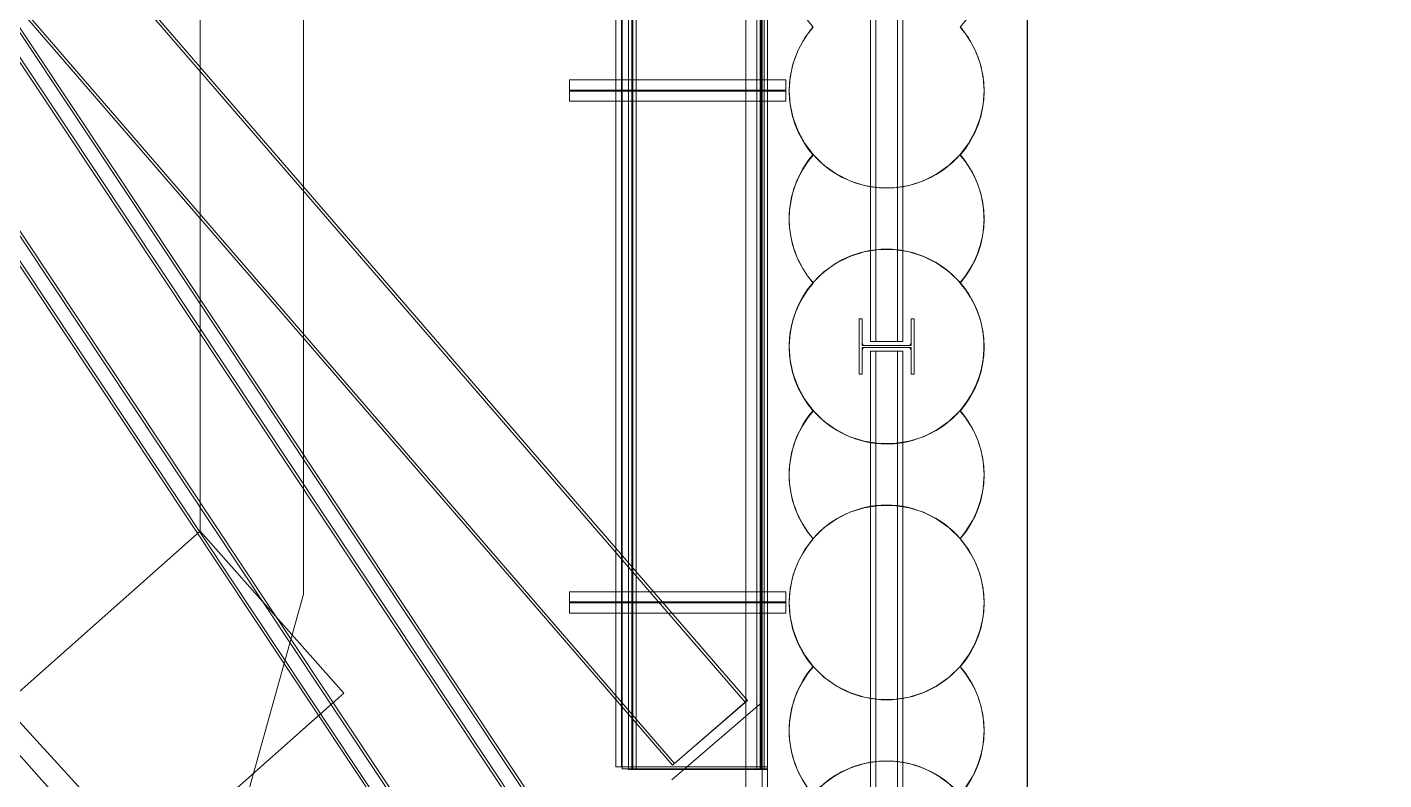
# Model space of a CAD drawing. Header units: metres. Extents: x 1753726 to 1755216, y 5920592 to 5921703.
# Drawn here: x 1755129.38 to 1755135.65, y 5921413.42 to 5921416.89 of the extents above; entities that cross this region are included whole.
import ezdxf

# ---------------------------------------------------------------- set-up
doc = ezdxf.new("R2010")
doc.units = ezdxf.units.M
doc.linetypes.add('HIDDEN2', pattern=[4.7625, 3.175, -1.5875])
for name, color, linetype, lineweight in [('A-DETL-____-MBND', 5, 'HIDDEN2', 9), ('A-FLOR-____-OTLN', 9, 'Continuous', 9), ('A-WALL-____-OTLN', 2, 'Continuous', 9), ('S-BEAM-____-OTLN', 7, 'Continuous', 9), ('S-FNDN-____-OTLN', 7, 'Continuous', 9)]:
    doc.layers.add(name, color=color, linetype=linetype, lineweight=lineweight)

# ---------------------------------------------------------------- blocks, each defined once
blk = doc.blocks.new('Link Sewer - Link Sewer-3912439-X-ARUP-GL-HERNE_BAY_ALIGNMENT')
at = {"layer": 'A-DETL-____-MBND'}
blk.add_line((703.1796, 287.8194), (693.9262, 297.9829), dxfattribs=at)
blk = doc.blocks.new('308492-ARUP-STPW-MOD-1600_rvt-1-X-ARUP-GL-HERNE_BAY_ALIGNMENT')
at = {"layer": 'A-DETL-____-MBND'}
for p, q in [((1755130.1803, 5921414.5654), (1755127.0805, 5921411.8155)), ((1755127.0805, 5921411.8155), (1755130.1803, 5921414.5654)), ((1755130.1803, 5921414.5654), (1755130.8439, 5921413.8174)), ((1755130.8439, 5921413.8174), (1755130.1803, 5921414.5654)), ((1755130.8439, 5921413.8174), (1755127.0805, 5921410.4787)), ((1755127.0805, 5921410.4787), (1755130.8439, 5921413.8174)), ((1755129.8642, 5921412.9482), (1755129.2006, 5921413.6963))]:
    blk.add_line(p, q, dxfattribs=at)
at = {"layer": 'A-WALL-____-OTLN'}
for p, q in [((1755130.1803, 5921415.9022), (1755130.1803, 5921417.2154)), ((1755130.1803, 5921417.2154), (1755130.1803, 5921415.9022)), ((1755130.1803, 5921414.5654), (1755130.1803, 5921415.9022)), ((1755130.1803, 5921415.9022), (1755130.1803, 5921414.5654)), ((1755127.0805, 5921411.8155), (1755130.1803, 5921414.5654)), ((1755130.1803, 5921414.5654), (1755127.0805, 5921411.8155))]:
    blk.add_line(p, q, dxfattribs=at)
blk.add_blockref('Link Sewer - Link Sewer-3912439-X-ARUP-GL-HERNE_BAY_ALIGNMENT', (1754434.6848, 5921116.5106), dxfattribs=at)
blk = doc.blocks.new('Arup_Beam_Steel Circular Hollow Section_CHS_AU - STRUT 1A-5182775-X-ARUP-GL-HERNE_BAY_ALIGNMENT')
at = {"layer": 'S-BEAM-____-OTLN'}
for p, q in [((-2.9987, 0.2158), (2.9987, 0.2158)), ((-2.9987, -0.2158), (2.9987, -0.2158))]:
    blk.add_line(p, q, dxfattribs=at)
blk = doc.blocks.new('Arup_Beam_Steel Circular Hollow Section_CHS_AU - 4389171-X-ARUP-GL-HERNE_BAY_ALIGNMENT')
at = {"layer": 'S-BEAM-____-OTLN'}
for p, q in [((693.7575, 301.5129), (694.1033, 301.8116)), ((693.7575, 301.5129), (694.1033, 301.8116)), ((694.0937, 301.8033), (693.7671, 301.5212)), ((694.0937, 301.8033), (693.7671, 301.5212)), ((698.0142, 297.2647), (694.0937, 301.8033)), ((698.0239, 297.273), (694.1033, 301.8116)), ((693.7575, 301.5129), (697.678, 296.9743)), ((693.7671, 301.5212), (697.6876, 296.9826)), ((698.0239, 297.273), (697.678, 296.9743)), ((698.0239, 297.273), (697.678, 296.9743)), ((697.6876, 296.9826), (698.0142, 297.2647)), ((697.6876, 296.9826), (698.0142, 297.2647))]:
    blk.add_line(p, q, dxfattribs=at)
blk = doc.blocks.new('Arup_Beam_Steel Circular Hollow Section_CHS_AU - STRUT 2B-5217253-X-ARUP-GL-HERNE_BAY_ALIGNMENT')
at = {"layer": 'S-BEAM-____-OTLN'}
for p, q in [((-3.0682, 0.2158), (3.0682, 0.2158)), ((-3.0682, -0.2158), (3.0682, -0.2158))]:
    blk.add_line(p, q, dxfattribs=at)
blk = doc.blocks.new('Arup_Beam_Steel Circular Hollow Section_CHS_AU - 4607438-X-ARUP-GL-HERNE_BAY_ALIGNMENT')
at = {"layer": 'S-BEAM-____-OTLN'}
for p, q in [((693.6415, 300.9556), (694.0221, 301.2086)), ((693.6415, 300.9556), (694.0221, 301.2086)), ((694.0115, 301.2015), (693.6521, 300.9627)), ((694.0115, 301.2015), (693.6521, 300.9627)), ((697.4077, 296.0907), (694.0115, 301.2015)), ((697.4183, 296.0977), (694.0221, 301.2086)), ((693.6415, 300.9556), (697.0377, 295.8448)), ((693.6521, 300.9627), (697.0483, 295.8518)), ((697.4183, 296.0977), (697.0377, 295.8448)), ((697.4183, 296.0977), (697.0377, 295.8448)), ((697.0483, 295.8518), (697.4077, 296.0907)), ((697.0483, 295.8518), (697.4077, 296.0907))]:
    blk.add_line(p, q, dxfattribs=at)
blk = doc.blocks.new('Arup_Beam_Steel Circular Hollow Section_CHS_AU - STRUT 3B-5299542-X-ARUP-GL-HERNE_BAY_ALIGNMENT')
at = {"layer": 'S-BEAM-____-OTLN'}
for p, q in [((-3.026, 0.2158), (3.026, 0.2158)), ((-3.026, -0.2158), (3.026, -0.2158))]:
    blk.add_line(p, q, dxfattribs=at)
blk = doc.blocks.new('Arup_Beam_Steel Circular Hollow Section_CHS_AU - 4747192-X-ARUP-GL-HERNE_BAY_ALIGNMENT')
at = {"layer": 'S-BEAM-____-OTLN'}
for p, q in [((693.6481, 300.9456), (694.0288, 301.1986)), ((693.6481, 300.9456), (694.0288, 301.1986)), ((694.0182, 301.1915), (693.6587, 300.9527)), ((694.0182, 301.1915), (693.6587, 300.9527)), ((697.3677, 296.1509), (694.0182, 301.1915)), ((697.3783, 296.1579), (694.0288, 301.1986)), ((693.6481, 300.9456), (696.9977, 295.905)), ((693.6587, 300.9527), (697.0083, 295.912)), ((697.3783, 296.1579), (696.9977, 295.905)), ((697.3783, 296.1579), (696.9977, 295.905)), ((697.0083, 295.912), (697.3677, 296.1509)), ((697.0083, 295.912), (697.3677, 296.1509))]:
    blk.add_line(p, q, dxfattribs=at)
blk = doc.blocks.new('Arup_Beam_Steel Circular Hollow Section_CHS_AU - STRUT 4B-5167295-X-ARUP-GL-HERNE_BAY_ALIGNMENT')
at = {"layer": 'S-BEAM-____-OTLN'}
for p, q in [((-2.8845, 0.2923), (2.8845, 0.2923)), ((-2.8845, -0.2923), (2.8845, -0.2923))]:
    blk.add_line(p, q, dxfattribs=at)
blk = doc.blocks.new('Arup_Beam_Steel Circular Hollow Section_CHS_AU - 4747211-X-ARUP-GL-HERNE_BAY_ALIGNMENT')
at = {"layer": 'S-BEAM-____-OTLN'}
for p, q in [((693.651, 300.8031), (694.159, 301.1408)), ((693.651, 300.8031), (694.159, 301.1408)), ((694.1484, 301.1337), (693.6615, 300.8102)), ((694.1484, 301.1337), (693.6615, 300.8102)), ((697.3413, 296.3289), (694.1484, 301.1337)), ((697.3519, 296.3359), (694.159, 301.1408)), ((693.651, 300.8031), (696.8438, 295.9983)), ((693.6615, 300.8102), (696.8544, 296.0053)), ((697.3519, 296.3359), (696.8438, 295.9983)), ((697.3519, 296.3359), (696.8438, 295.9983)), ((696.8544, 296.0053), (697.3413, 296.3289)), ((696.8544, 296.0053), (697.3413, 296.3289))]:
    blk.add_line(p, q, dxfattribs=at)
blk = doc.blocks.new('Arup_Beam_Steel Circular Hollow Section_CHS_AU - STRUT 5B-5168537-X-ARUP-GL-HERNE_BAY_ALIGNMENT')
at = {"layer": 'S-BEAM-____-OTLN'}
for p, q in [((-2.8853, 0.2923), (2.8853, 0.2923)), ((-2.8853, -0.2923), (2.8853, -0.2923))]:
    blk.add_line(p, q, dxfattribs=at)
blk = doc.blocks.new('Arup_Beam_Steel Circular Hollow Section_CHS_AU - 4747230-X-ARUP-GL-HERNE_BAY_ALIGNMENT')
at = {"layer": 'S-BEAM-____-OTLN'}
for p, q in [((693.6498, 300.8049), (694.1578, 301.1425)), ((693.6498, 300.8049), (694.1578, 301.1425)), ((694.1473, 301.1355), (693.6604, 300.8119)), ((694.1473, 301.1355), (693.6604, 300.8119)), ((697.341, 296.3293), (694.1473, 301.1355)), ((697.3516, 296.3364), (694.1578, 301.1425)), ((693.6498, 300.8049), (696.8435, 295.9988)), ((693.6604, 300.8119), (696.8541, 296.0058)), ((697.3516, 296.3364), (696.8435, 295.9988)), ((697.3516, 296.3364), (696.8435, 295.9988)), ((696.8541, 296.0058), (697.341, 296.3293)), ((696.8541, 296.0058), (697.341, 296.3293))]:
    blk.add_line(p, q, dxfattribs=at)
blk = doc.blocks.new('STRUT END ANGLED 1 - STRUT END ANGLED 1-5070105-X-ARUP-GL-HERNE_BAY_ALIGNMENT')
at = {"layer": 'S-BEAM-____-OTLN'}
for p, q in [((698.0917, 297.2656), (697.6755, 296.9061)), ((697.6755, 296.9061), (698.0917, 297.2656)), ((697.6755, 296.9061), (698.0917, 297.2656)), ((698.0917, 297.2656), (697.6755, 296.9061)), ((698.0917, 296.5675), (698.0917, 297.2656)), ((698.0917, 297.2656), (698.0917, 296.5675)), ((698.0917, 297.2656), (698.0917, 296.5675)), ((698.0917, 296.5675), (698.0917, 297.2656))]:
    blk.add_line(p, q, dxfattribs=at)
blk = doc.blocks.new('HB_Struct Framing_Support_2 - HB_Struct Framing_Support-5141438-X-ARUP-GL-HERNE_BAY_ALIGNMENT')
at = {"layer": 'S-BEAM-____-OTLN'}
for p, q in [((0.0495, -0.015), (-0.0495, -0.015)), ((-0.0495, -0.015), (-0.0133, -0.015)), ((-0.0133, -0.015), (-0.0495, -0.015)), ((-0.0495, -0.015), (0.0495, -0.015)), ((-0.0495, -0.015), (-0.0495, -1.015)), ((-0.0495, -0.015), (-0.0495, -1.015)), ((-0.0495, -0.015), (-0.0495, -1.015)), ((-0.0495, -0.015), (-0.0495, -1.015)), ((-0.0133, -0.015), (-0.0023, -0.015)), ((-0.0133, -0.015), (-0.0023, -0.015)), ((-0.0023, -1.015), (-0.0023, -0.015)), ((-0.0023, -1.015), (-0.0023, -0.015)), ((0.0023, -0.015), (0.0023, -1.015)), ((0.0023, -0.015), (0.0133, -0.015)), ((0.0023, -0.015), (0.0133, -0.015)), ((0.0023, -1.015), (0.0023, -0.015)), ((0.0495, -0.015), (0.0133, -0.015)), ((0.0133, -0.015), (0.0495, -0.015)), ((0.0495, -1.015), (0.0495, -0.015)), ((0.0495, -0.015), (0.0495, -1.015)), ((0.0495, -0.015), (0.0495, -1.015)), ((0.0495, -0.015), (0.0495, -1.015)), ((0.0495, -1.015), (-0.0495, -1.015)), ((-0.0495, -1.015), (-0.0133, -1.015)), ((-0.0133, -1.015), (-0.0495, -1.015)), ((-0.0495, -1.015), (0.0495, -1.015)), ((-0.0023, -1.015), (-0.0133, -1.015)), ((-0.0023, -1.015), (-0.0133, -1.015)), ((0.0133, -1.015), (0.0023, -1.015)), ((0.0133, -1.015), (0.0023, -1.015)), ((0.0495, -1.015), (0.0133, -1.015)), ((0.0133, -1.015), (0.0495, -1.015))]:
    blk.add_line(p, q, dxfattribs=at)
blk = doc.blocks.new('308492-ARUP-STTW-MOD-0100_rvt-1-X-ARUP-GL-HERNE_BAY_ALIGNMENT')
at = {"layer": 'S-BEAM-____-OTLN'}
for p, q in [((1755134.0015, 5921410.3989), (1755134.0015, 5921419.6154)), ((1755134.0015, 5921419.6154), (1755134.0015, 5921410.3989)), ((1755132.1595, 5921413.4653), (1755132.1595, 5921418.4169)), ((1755132.1595, 5921413.4653), (1755132.1595, 5921418.4169)), ((1755132.1745, 5921418.4169), (1755132.1745, 5921413.4653)), ((1755132.1745, 5921413.4653), (1755132.1745, 5921418.4169)), ((1755132.1745, 5921418.4169), (1755132.1745, 5921413.4653)), ((1755132.1745, 5921413.4653), (1755132.1745, 5921418.4169)), ((1755132.1745, 5921418.4169), (1755132.1745, 5921413.4653)), ((1755132.1745, 5921413.4653), (1755132.1745, 5921418.4169)), ((1755132.1941, 5921418.4169), (1755132.1941, 5921413.4653)), ((1755132.1941, 5921413.4653), (1755132.1941, 5921418.4169)), ((1755132.1941, 5921413.4653), (1755132.1941, 5921418.4169)), ((1755132.1941, 5921418.4169), (1755132.1941, 5921413.4653)), ((1755132.1941, 5921413.4653), (1755132.1941, 5921418.4169)), ((1755132.1941, 5921413.4653), (1755132.1941, 5921418.4169)), ((1755132.7669, 5921413.4653), (1755132.7669, 5921418.4169)), ((1755132.7669, 5921413.4653), (1755132.7669, 5921418.4169)), ((1755132.7669, 5921413.4653), (1755132.7669, 5921418.4169)), ((1755132.7669, 5921413.4653), (1755132.7669, 5921418.4169)), ((1755132.7669, 5921413.4653), (1755132.7669, 5921418.4169)), ((1755132.7669, 5921413.4653), (1755132.7669, 5921418.4169)), ((1755132.7865, 5921413.4653), (1755132.7865, 5921418.4169)), ((1755132.7865, 5921413.4653), (1755132.7865, 5921418.4169)), ((1755132.7865, 5921413.4653), (1755132.7865, 5921418.4169)), ((1755132.7865, 5921413.4653), (1755132.7865, 5921418.4169)), ((1755132.7865, 5921413.4653), (1755132.7865, 5921418.4169)), ((1755132.7865, 5921413.4653), (1755132.7865, 5921418.4169)), ((1755132.8015, 5921418.4169), (1755132.8015, 5921413.4653)), ((1755132.8015, 5921413.4653), (1755132.8015, 5921418.4169)), ((1755132.8015, 5921418.4154), (1755132.8015, 5921410.936)), ((1755132.8015, 5921418.4154), (1755132.8015, 5921410.936)), ((1755132.1015, 5921418.3919), (1755132.1015, 5921413.477)), ((1755132.1015, 5921413.477), (1755132.1015, 5921418.3919)), ((1755132.1015, 5921418.3919), (1755132.1015, 5921413.477)), ((1755132.1015, 5921413.477), (1755132.1015, 5921418.3919)), ((1755132.1265, 5921418.3919), (1755132.1265, 5921413.477)), ((1755132.1265, 5921413.477), (1755132.1265, 5921418.3919)), ((1755132.1265, 5921418.3919), (1755132.1265, 5921413.477)), ((1755132.1265, 5921413.477), (1755132.1265, 5921418.3919)), ((1755132.1265, 5921413.477), (1755132.1265, 5921418.3919)), ((1755132.1265, 5921413.477), (1755132.1265, 5921418.3919)), ((1755132.1265, 5921418.3919), (1755132.1265, 5921413.477)), ((1755132.1265, 5921413.477), (1755132.1265, 5921418.3919)), ((1755132.1265, 5921418.3919), (1755132.1265, 5921413.477)), ((1755132.1265, 5921413.477), (1755132.1265, 5921418.3919)), ((1755132.1265, 5921413.477), (1755132.1265, 5921418.3919)), ((1755132.1265, 5921413.477), (1755132.1265, 5921418.3919)), ((1755132.1295, 5921413.4673), (1755132.1295, 5921418.3969)), ((1755132.1295, 5921413.4673), (1755132.1295, 5921418.3969)), ((1755132.1595, 5921418.3969), (1755132.1595, 5921413.4673)), ((1755132.1595, 5921413.4673), (1755132.1595, 5921418.3969)), ((1755132.1595, 5921418.3969), (1755132.1595, 5921413.4673)), ((1755132.1595, 5921413.4673), (1755132.1595, 5921418.3969)), ((1755132.1595, 5921418.3969), (1755132.1595, 5921413.4673)), ((1755132.1595, 5921413.4673), (1755132.1595, 5921418.3969)), ((1755132.1791, 5921418.3969), (1755132.1791, 5921413.4673)), ((1755132.1791, 5921413.4673), (1755132.1791, 5921418.3969)), ((1755132.1791, 5921413.4673), (1755132.1791, 5921418.3969)), ((1755132.1791, 5921418.3969), (1755132.1791, 5921413.4673)), ((1755132.1791, 5921413.4673), (1755132.1791, 5921418.3969)), ((1755132.1791, 5921413.4673), (1755132.1791, 5921418.3969)), ((1755132.7519, 5921413.4673), (1755132.7519, 5921418.3969)), ((1755132.7519, 5921413.4673), (1755132.7519, 5921418.3969)), ((1755132.7519, 5921413.4673), (1755132.7519, 5921418.3969)), ((1755132.7519, 5921413.4673), (1755132.7519, 5921418.3969)), ((1755132.7519, 5921413.4673), (1755132.7519, 5921418.3969)), ((1755132.7519, 5921413.4673), (1755132.7519, 5921418.3969)), ((1755132.7715, 5921418.3969), (1755132.7715, 5921413.4673)), ((1755132.7715, 5921413.4673), (1755132.7715, 5921418.3969)), ((1755132.7715, 5921413.4673), (1755132.7715, 5921418.3969)), ((1755132.7715, 5921413.4673), (1755132.7715, 5921418.3969)), ((1755132.7715, 5921413.4673), (1755132.7715, 5921418.3969)), ((1755132.7715, 5921413.4673), (1755132.7715, 5921418.3969)), ((1755132.7765, 5921418.3919), (1755132.7765, 5921413.477)), ((1755132.7765, 5921413.477), (1755132.7765, 5921418.3919)), ((1755132.7765, 5921418.3919), (1755132.7765, 5921413.477)), ((1755132.7765, 5921413.477), (1755132.7765, 5921418.3919)), ((1755132.7765, 5921413.477), (1755132.7765, 5921418.3919)), ((1755132.7765, 5921413.477), (1755132.7765, 5921418.3919)), ((1755132.7765, 5921418.3919), (1755132.7765, 5921413.477)), ((1755132.7765, 5921413.477), (1755132.7765, 5921418.3919)), ((1755132.7765, 5921418.3919), (1755132.7765, 5921413.477)), ((1755132.7765, 5921413.477), (1755132.7765, 5921418.3919)), ((1755132.7765, 5921413.477), (1755132.7765, 5921418.3919)), ((1755132.7765, 5921413.477), (1755132.7765, 5921418.3919)), ((1755132.8015, 5921418.3969), (1755132.8015, 5921413.4673)), ((1755132.8015, 5921413.4673), (1755132.8015, 5921418.3969)), ((1755132.8015, 5921418.3919), (1755132.8015, 5921413.477)), ((1755132.8015, 5921413.477), (1755132.8015, 5921418.3919)), ((1755132.8015, 5921418.3919), (1755132.8015, 5921413.477)), ((1755132.8015, 5921413.477), (1755132.8015, 5921418.3919)), ((1755132.1265, 5921413.477), (1755132.1015, 5921413.477)), ((1755132.1015, 5921413.477), (1755132.1265, 5921413.477)), ((1755132.1265, 5921413.477), (1755132.1015, 5921413.477)), ((1755132.1015, 5921413.477), (1755132.1265, 5921413.477)), ((1755132.1265, 5921413.477), (1755132.7765, 5921413.477)), ((1755132.7765, 5921413.477), (1755132.1265, 5921413.477)), ((1755132.1265, 5921413.477), (1755132.7765, 5921413.477)), ((1755132.7765, 5921413.477), (1755132.1265, 5921413.477)), ((1755132.1265, 5921413.477), (1755132.7765, 5921413.477)), ((1755132.7765, 5921413.477), (1755132.1265, 5921413.477)), ((1755132.1265, 5921413.477), (1755132.7765, 5921413.477)), ((1755132.7765, 5921413.477), (1755132.1265, 5921413.477)), ((1755132.1595, 5921413.4673), (1755132.1295, 5921413.4673)), ((1755132.1295, 5921413.4673), (1755132.1595, 5921413.4673)), ((1755132.1595, 5921413.4673), (1755132.1791, 5921413.4673)), ((1755132.1791, 5921413.4673), (1755132.1595, 5921413.4673)), ((1755132.1595, 5921413.4673), (1755132.1791, 5921413.4673)), ((1755132.1791, 5921413.4673), (1755132.1595, 5921413.4673)), ((1755132.1745, 5921413.4653), (1755132.1595, 5921413.4653)), ((1755132.1595, 5921413.4653), (1755132.1745, 5921413.4653)), ((1755132.1745, 5921413.4653), (1755132.1941, 5921413.4653)), ((1755132.1941, 5921413.4653), (1755132.1745, 5921413.4653)), ((1755132.1745, 5921413.4653), (1755132.1941, 5921413.4653)), ((1755132.1941, 5921413.4653), (1755132.1745, 5921413.4653)), ((1755132.1791, 5921413.4673), (1755132.1931, 5921413.4673)), ((1755132.1931, 5921413.4673), (1755132.1791, 5921413.4673)), ((1755132.1931, 5921413.4673), (1755132.1791, 5921413.4673)), ((1755132.1931, 5921413.4673), (1755132.1791, 5921413.4673)), ((1755132.1931, 5921413.4673), (1755132.7379, 5921413.4673)), ((1755132.7379, 5921413.4673), (1755132.1931, 5921413.4673)), ((1755132.1931, 5921413.4673), (1755132.7379, 5921413.4673)), ((1755132.7379, 5921413.4673), (1755132.1931, 5921413.4673)), ((1755132.2081, 5921413.4653), (1755132.1941, 5921413.4653)), ((1755132.2081, 5921413.4653), (1755132.1941, 5921413.4653)), ((1755132.2081, 5921413.4653), (1755132.1941, 5921413.4653)), ((1755132.2081, 5921413.4653), (1755132.1941, 5921413.4653)), ((1755132.2081, 5921413.4653), (1755132.7529, 5921413.4653)), ((1755132.7529, 5921413.4653), (1755132.2081, 5921413.4653)), ((1755132.2081, 5921413.4653), (1755132.7529, 5921413.4653)), ((1755132.7529, 5921413.4653), (1755132.2081, 5921413.4653)), ((1755132.7519, 5921413.4673), (1755132.7379, 5921413.4673)), ((1755132.7519, 5921413.4673), (1755132.7379, 5921413.4673)), ((1755132.7519, 5921413.4673), (1755132.7379, 5921413.4673)), ((1755132.7519, 5921413.4673), (1755132.7379, 5921413.4673)), ((1755132.7715, 5921413.4673), (1755132.7519, 5921413.4673)), ((1755132.7715, 5921413.4673), (1755132.7519, 5921413.4673)), ((1755132.7519, 5921413.4673), (1755132.7715, 5921413.4673)), ((1755132.7715, 5921413.4673), (1755132.7519, 5921413.4673)), ((1755132.7669, 5921413.4653), (1755132.7529, 5921413.4653)), ((1755132.7669, 5921413.4653), (1755132.7529, 5921413.4653)), ((1755132.7669, 5921413.4653), (1755132.7529, 5921413.4653)), ((1755132.7669, 5921413.4653), (1755132.7529, 5921413.4653)), ((1755132.7669, 5921413.4653), (1755132.7865, 5921413.4653)), ((1755132.7865, 5921413.4653), (1755132.7669, 5921413.4653)), ((1755132.7669, 5921413.4653), (1755132.7865, 5921413.4653)), ((1755132.7865, 5921413.4653), (1755132.7669, 5921413.4653)), ((1755132.8015, 5921413.4673), (1755132.7715, 5921413.4673)), ((1755132.8015, 5921413.4673), (1755132.7715, 5921413.4673)), ((1755132.7765, 5921413.477), (1755132.8015, 5921413.477)), ((1755132.8015, 5921413.477), (1755132.7765, 5921413.477)), ((1755132.7765, 5921413.477), (1755132.8015, 5921413.477)), ((1755132.8015, 5921413.477), (1755132.7765, 5921413.477)), ((1755132.8015, 5921413.4653), (1755132.7865, 5921413.4653)), ((1755132.8015, 5921413.4653), (1755132.7865, 5921413.4653))]:
    blk.add_line(p, q, dxfattribs=at)
at = {"layer": 'S-FNDN-____-OTLN'}
for p, q in [((1755134.0017, 5921419.6126), (1755134.0017, 5921410.3966)), ((1755134.0017, 5921410.3966), (1755134.0017, 5921419.6126)), ((1755132.7017, 5921410.9785), (1755132.7017, 5921418.3156)), ((1755132.7017, 5921418.3156), (1755132.7017, 5921410.9785))]:
    blk.add_line(p, q, dxfattribs=at)
at = {"layer": 'S-FNDN-____-OTLN', "flags": 128}
for points in [[(1755132.9015, 5921416.601), (1755132.9061, 5921416.6653), (1755132.9199, 5921416.7282), (1755132.9425, 5921416.7885), (1755132.9734, 5921416.845), (1755133.0122, 5921416.8965)], [(1755133.0122, 5921416.8965), (1755132.9734, 5921416.845), (1755132.9425, 5921416.7885), (1755132.9199, 5921416.7282), (1755132.9061, 5921416.6653), (1755132.9015, 5921416.601)], [(1755133.6909, 5921416.8965), (1755133.7296, 5921416.845), (1755133.7606, 5921416.7885), (1755133.7831, 5921416.7282), (1755133.7969, 5921416.6653), (1755133.8015, 5921416.601)], [(1755133.8015, 5921416.601), (1755133.7969, 5921416.6653), (1755133.7831, 5921416.7282), (1755133.7606, 5921416.7885), (1755133.7296, 5921416.845), (1755133.6909, 5921416.8965)], [(1755133.0122, 5921416.3054), (1755132.9734, 5921416.3569), (1755132.9425, 5921416.4134), (1755132.9199, 5921416.4737), (1755132.9061, 5921416.5367), (1755132.9015, 5921416.601)], [(1755132.9015, 5921416.601), (1755132.9061, 5921416.5367), (1755132.9199, 5921416.4737), (1755132.9425, 5921416.4134), (1755132.9734, 5921416.3569), (1755133.0122, 5921416.3054)], [(1755133.8015, 5921416.601), (1755133.7969, 5921416.5367), (1755133.7831, 5921416.4737), (1755133.7606, 5921416.4134), (1755133.7296, 5921416.3569), (1755133.6909, 5921416.3054)], [(1755133.6909, 5921416.3054), (1755133.7296, 5921416.3569), (1755133.7606, 5921416.4134), (1755133.7831, 5921416.4737), (1755133.7969, 5921416.5367), (1755133.8015, 5921416.601)], [(1755133.6909, 5921416.3054), (1755133.641, 5921416.2565), (1755133.5843, 5921416.2158), (1755133.5219, 5921416.1845), (1755133.4554, 5921416.1631), (1755133.3864, 5921416.1523), (1755133.3166, 5921416.1523), (1755133.2476, 5921416.1631), (1755133.1811, 5921416.1845), (1755133.1187, 5921416.2158), (1755133.062, 5921416.2565), (1755133.0122, 5921416.3054)], [(1755133.0122, 5921416.3054), (1755133.062, 5921416.2565), (1755133.1187, 5921416.2158), (1755133.1811, 5921416.1845), (1755133.2476, 5921416.1631), (1755133.3166, 5921416.1523), (1755133.3864, 5921416.1523), (1755133.4554, 5921416.1631), (1755133.5219, 5921416.1845), (1755133.5843, 5921416.2158), (1755133.641, 5921416.2565), (1755133.6909, 5921416.3054)], [(1755133.0122, 5921415.7143), (1755133.062, 5921415.7632), (1755133.1187, 5921415.8039), (1755133.1811, 5921415.8352), (1755133.2476, 5921415.8566), (1755133.3166, 5921415.8674), (1755133.3864, 5921415.8674), (1755133.4554, 5921415.8566), (1755133.5219, 5921415.8352), (1755133.5843, 5921415.8039), (1755133.641, 5921415.7632), (1755133.6909, 5921415.7143)], [(1755133.6909, 5921415.7143), (1755133.641, 5921415.7632), (1755133.5843, 5921415.8039), (1755133.5219, 5921415.8352), (1755133.4554, 5921415.8566), (1755133.3864, 5921415.8674), (1755133.3166, 5921415.8674), (1755133.2476, 5921415.8566), (1755133.1811, 5921415.8352), (1755133.1187, 5921415.8039), (1755133.062, 5921415.7632), (1755133.0122, 5921415.7143)], [(1755132.9015, 5921415.4187), (1755132.9061, 5921415.483), (1755132.9199, 5921415.546), (1755132.9425, 5921415.6063), (1755132.9734, 5921415.6628), (1755133.0122, 5921415.7143)], [(1755133.0122, 5921415.7143), (1755132.9734, 5921415.6628), (1755132.9425, 5921415.6063), (1755132.9199, 5921415.546), (1755132.9061, 5921415.483), (1755132.9015, 5921415.4187)], [(1755133.6909, 5921415.7143), (1755133.7296, 5921415.6628), (1755133.7606, 5921415.6063), (1755133.7831, 5921415.546), (1755133.7969, 5921415.483), (1755133.8015, 5921415.4187)], [(1755133.8015, 5921415.4187), (1755133.7969, 5921415.483), (1755133.7831, 5921415.546), (1755133.7606, 5921415.6063), (1755133.7296, 5921415.6628), (1755133.6909, 5921415.7143)], [(1755133.0122, 5921415.1232), (1755132.9734, 5921415.1747), (1755132.9425, 5921415.2312), (1755132.9199, 5921415.2915), (1755132.9061, 5921415.3544), (1755132.9015, 5921415.4187)], [(1755132.9015, 5921415.4187), (1755132.9061, 5921415.3544), (1755132.9199, 5921415.2915), (1755132.9425, 5921415.2312), (1755132.9734, 5921415.1747), (1755133.0122, 5921415.1232)], [(1755133.8015, 5921415.4187), (1755133.7969, 5921415.3544), (1755133.7831, 5921415.2915), (1755133.7606, 5921415.2312), (1755133.7296, 5921415.1747), (1755133.6909, 5921415.1232)], [(1755133.6909, 5921415.1232), (1755133.7296, 5921415.1747), (1755133.7606, 5921415.2312), (1755133.7831, 5921415.2915), (1755133.7969, 5921415.3544), (1755133.8015, 5921415.4187)], [(1755133.6909, 5921415.1232), (1755133.641, 5921415.0743), (1755133.5843, 5921415.0336), (1755133.5219, 5921415.0022), (1755133.4554, 5921414.9809), (1755133.3864, 5921414.9701), (1755133.3166, 5921414.9701), (1755133.2476, 5921414.9809), (1755133.1811, 5921415.0022), (1755133.1187, 5921415.0336), (1755133.062, 5921415.0743), (1755133.0122, 5921415.1232)], [(1755133.0122, 5921415.1232), (1755133.062, 5921415.0743), (1755133.1187, 5921415.0336), (1755133.1811, 5921415.0022), (1755133.2476, 5921414.9809), (1755133.3166, 5921414.9701), (1755133.3864, 5921414.9701), (1755133.4554, 5921414.9809), (1755133.5219, 5921415.0022), (1755133.5843, 5921415.0336), (1755133.641, 5921415.0743), (1755133.6909, 5921415.1232)], [(1755133.0122, 5921414.532), (1755133.062, 5921414.581), (1755133.1187, 5921414.6216), (1755133.1811, 5921414.653), (1755133.2476, 5921414.6743), (1755133.3166, 5921414.6851), (1755133.3864, 5921414.6851), (1755133.4554, 5921414.6743), (1755133.5219, 5921414.653), (1755133.5843, 5921414.6216), (1755133.641, 5921414.581), (1755133.6909, 5921414.532)], [(1755133.6909, 5921414.532), (1755133.641, 5921414.581), (1755133.5843, 5921414.6216), (1755133.5219, 5921414.653), (1755133.4554, 5921414.6743), (1755133.3864, 5921414.6851), (1755133.3166, 5921414.6851), (1755133.2476, 5921414.6743), (1755133.1811, 5921414.653), (1755133.1187, 5921414.6216), (1755133.062, 5921414.581), (1755133.0122, 5921414.532)], [(1755132.9015, 5921414.2365), (1755132.9061, 5921414.3008), (1755132.9199, 5921414.3637), (1755132.9425, 5921414.4241), (1755132.9734, 5921414.4806), (1755133.0122, 5921414.532)], [(1755133.0122, 5921414.532), (1755132.9734, 5921414.4806), (1755132.9425, 5921414.4241), (1755132.9199, 5921414.3637), (1755132.9061, 5921414.3008), (1755132.9015, 5921414.2365)], [(1755133.6909, 5921414.532), (1755133.7296, 5921414.4806), (1755133.7606, 5921414.4241), (1755133.7831, 5921414.3637), (1755133.7969, 5921414.3008), (1755133.8015, 5921414.2365)], [(1755133.8015, 5921414.2365), (1755133.7969, 5921414.3008), (1755133.7831, 5921414.3637), (1755133.7606, 5921414.4241), (1755133.7296, 5921414.4806), (1755133.6909, 5921414.532)], [(1755133.0122, 5921413.941), (1755132.9734, 5921413.9924), (1755132.9425, 5921414.0489), (1755132.9199, 5921414.1093), (1755132.9061, 5921414.1722), (1755132.9015, 5921414.2365)], [(1755132.9015, 5921414.2365), (1755132.9061, 5921414.1722), (1755132.9199, 5921414.1093), (1755132.9425, 5921414.0489), (1755132.9734, 5921413.9924), (1755133.0122, 5921413.941)], [(1755133.8015, 5921414.2365), (1755133.7969, 5921414.1722), (1755133.7831, 5921414.1093), (1755133.7606, 5921414.0489), (1755133.7296, 5921413.9924), (1755133.6909, 5921413.941)], [(1755133.6909, 5921413.941), (1755133.7296, 5921413.9924), (1755133.7606, 5921414.0489), (1755133.7831, 5921414.1093), (1755133.7969, 5921414.1722), (1755133.8015, 5921414.2365)], [(1755133.6909, 5921413.941), (1755133.641, 5921413.892), (1755133.5843, 5921413.8514), (1755133.5219, 5921413.82), (1755133.4554, 5921413.7987), (1755133.3864, 5921413.7879), (1755133.3166, 5921413.7879), (1755133.2476, 5921413.7987), (1755133.1811, 5921413.82), (1755133.1187, 5921413.8514), (1755133.062, 5921413.892), (1755133.0122, 5921413.941)], [(1755133.0122, 5921413.941), (1755133.062, 5921413.892), (1755133.1187, 5921413.8514), (1755133.1811, 5921413.82), (1755133.2476, 5921413.7987), (1755133.3166, 5921413.7879), (1755133.3864, 5921413.7879), (1755133.4554, 5921413.7987), (1755133.5219, 5921413.82), (1755133.5843, 5921413.8514), (1755133.641, 5921413.892), (1755133.6909, 5921413.941)], [(1755133.0122, 5921413.3498), (1755133.062, 5921413.3988), (1755133.1187, 5921413.4394), (1755133.1811, 5921413.4708), (1755133.2476, 5921413.4921), (1755133.3166, 5921413.5029), (1755133.3864, 5921413.5029), (1755133.4554, 5921413.4921), (1755133.5219, 5921413.4708), (1755133.5843, 5921413.4394), (1755133.641, 5921413.3988), (1755133.6909, 5921413.3498)], [(1755133.6909, 5921413.3498), (1755133.641, 5921413.3988), (1755133.5843, 5921413.4394), (1755133.5219, 5921413.4708), (1755133.4554, 5921413.4921), (1755133.3864, 5921413.5029), (1755133.3166, 5921413.5029), (1755133.2476, 5921413.4921), (1755133.1811, 5921413.4708), (1755133.1187, 5921413.4394), (1755133.062, 5921413.3988), (1755133.0122, 5921413.3498)]]:
    blk.add_lwpolyline(points, dxfattribs=at)
at = {"layer": 'S-FNDN-____-OTLN'}
for centre, start, end in [((1755133.3517, 5921417.1898), 318.94428, 41.05572), ((1755133.3517, 5921416.5987), 138.94428, 221.05572), ((1755133.3517, 5921416.5987), 318.94428, 41.05572), ((1755133.3515, 5921416.0098), 138.94428, 180), ((1755133.3517, 5921416.0076), 138.94428, 221.05572), ((1755133.3515, 5921416.601), 221.05572, 318.94428), ((1755133.3515, 5921416.601), 221.05572, 318.94428), ((1755133.3515, 5921416.0098), 0, 41.05572), ((1755133.3517, 5921416.0076), 318.94428, 41.05572), ((1755133.3515, 5921416.0098), 180, 221.05572), ((1755133.3515, 5921416.0098), 180, 221.05572), ((1755133.3515, 5921416.0098), 318.94428, 0), ((1755133.3515, 5921416.0098), 318.94428, 0), ((1755133.3515, 5921415.4187), 41.05572, 138.94428), ((1755133.3515, 5921415.4187), 41.05572, 138.94428), ((1755133.3517, 5921415.4164), 138.94428, 221.05572), ((1755133.3517, 5921415.4164), 138.94428, 221.05572), ((1755133.3517, 5921415.4164), 318.94428, 41.05572), ((1755133.3517, 5921415.4164), 318.94428, 41.05572), ((1755133.3515, 5921414.8276), 138.94428, 180), ((1755133.3515, 5921414.8276), 138.94428, 180), ((1755133.3517, 5921414.8253), 138.94428, 221.05572), ((1755133.3515, 5921415.4187), 221.05572, 318.94428), ((1755133.3515, 5921415.4187), 221.05572, 318.94428), ((1755133.3515, 5921414.8276), 0, 41.05572), ((1755133.3515, 5921414.8276), 0, 41.05572), ((1755133.3517, 5921414.8253), 318.94428, 41.05572), ((1755133.3517, 5921414.8253), 318.94428, 41.05572), ((1755133.3515, 5921414.8276), 180, 221.05572), ((1755133.3515, 5921414.8276), 180, 221.05572), ((1755133.3515, 5921414.8276), 318.94428, 0), ((1755133.3515, 5921414.8276), 318.94428, 0), ((1755133.3515, 5921414.2365), 41.05572, 138.94428), ((1755133.3515, 5921414.2365), 41.05572, 138.94428), ((1755133.3517, 5921414.2342), 138.94428, 221.05572), ((1755133.3517, 5921414.2342), 138.94428, 221.05572), ((1755133.3517, 5921414.2342), 318.94428, 41.05572), ((1755133.3517, 5921414.2342), 318.94428, 41.05572), ((1755133.3515, 5921413.6454), 138.94428, 180), ((1755133.3515, 5921413.6454), 138.94428, 180), ((1755133.3515, 5921414.2365), 221.05572, 318.94428), ((1755133.3515, 5921414.2365), 221.05572, 318.94428), ((1755133.3515, 5921413.6454), 0, 41.05572), ((1755133.3515, 5921413.6454), 0, 41.05572), ((1755133.3515, 5921413.6454), 180, 221.05572), ((1755133.3515, 5921413.6454), 180, 221.05572), ((1755133.3515, 5921413.6454), 318.94428, 0), ((1755133.3515, 5921413.6454), 318.94428, 0)]:
    blk.add_arc(centre, 0.45, start, end, dxfattribs=at)
for centre, major_axis, start_param, end_param in [((1755133.3517, 5921417.1898), (0.0873, 0.4414), 1.049534, 2.482649), ((1755133.3517, 5921416.5987), (-0.3558, 0.2755), 6.225571, 7.658686), ((1755133.3517, 5921416.5987), (0.3892, 0.2259), 5.040811, 6.473926), ((1755133.3517, 5921416.0076), (0.2755, 0.3558), 1.513182, 2.946297), ((1755133.3515, 5921416.0098), (0.3669, 0.2605), 1.807663, 2.52422), ((1755133.3515, 5921416.0098), (-0.3669, 0.2605), 3.758965, 4.475523), ((1755133.3517, 5921416.0076), (-0.329, 0.3071), 3.176013, 4.609128), ((1755133.3517, 5921414.8253), (0.0873, 0.4414), 1.049534, 2.482649), ((1755133.3517, 5921413.6431), (0.3558, 0.2755), 1.766092, 3.199207), ((1755133.3517, 5921413.6431), (0.2351, 0.3837), 1.403848, 2.836963), ((1755133.3517, 5921413.6431), (-0.265, 0.3637), 3.366266, 4.799381), ((1755133.3517, 5921413.6431), (-0.3892, 0.2259), 2.950852, 4.383967), ((1755133.3515, 5921413.0543), (-0.4374, 0.1056), 4.095016, 5.803494), ((1755133.3515, 5921413.0543), (0.4374, 0.1056), 0.479691, 2.188169)]:
    blk.add_ellipse(centre, major_axis=major_axis, ratio=1, start_param=start_param, end_param=end_param, dxfattribs=at)
at = {"layer": 'S-BEAM-____-OTLN'}
for name in ['STRUT END ANGLED 1 - STRUT END ANGLED 1-5070105-X-ARUP-GL-HERNE_BAY_ALIGNMENT', 'Arup_Beam_Steel Circular Hollow Section_CHS_AU - 4389171-X-ARUP-GL-HERNE_BAY_ALIGNMENT', 'Arup_Beam_Steel Circular Hollow Section_CHS_AU - 4607438-X-ARUP-GL-HERNE_BAY_ALIGNMENT', 'Arup_Beam_Steel Circular Hollow Section_CHS_AU - 4747192-X-ARUP-GL-HERNE_BAY_ALIGNMENT', 'Arup_Beam_Steel Circular Hollow Section_CHS_AU - 4747230-X-ARUP-GL-HERNE_BAY_ALIGNMENT', 'Arup_Beam_Steel Circular Hollow Section_CHS_AU - 4747211-X-ARUP-GL-HERNE_BAY_ALIGNMENT']:
    blk.add_blockref(name, (1754434.6848, 5921116.5106), dxfattribs=at)
for name, p, rotation in [('Arup_Beam_Steel Circular Hollow Section_CHS_AU - STRUT 1A-5182775-X-ARUP-GL-HERNE_BAY_ALIGNMENT', (1755130.5754, 5921415.9035), 310.8212242823756), ('Arup_Beam_Steel Circular Hollow Section_CHS_AU - STRUT 2B-5217253-X-ARUP-GL-HERNE_BAY_ALIGNMENT', (1755130.2147, 5921415.0372), 303.6044119183779), ('Arup_Beam_Steel Circular Hollow Section_CHS_AU - STRUT 3B-5299542-X-ARUP-GL-HERNE_BAY_ALIGNMENT', (1755130.198, 5921415.0623), 303.604411918378), ('Arup_Beam_Steel Circular Hollow Section_CHS_AU - STRUT 5B-5168537-X-ARUP-GL-HERNE_BAY_ALIGNMENT', (1755130.1855, 5921415.0812), 303.6044119183783), ('Arup_Beam_Steel Circular Hollow Section_CHS_AU - STRUT 4B-5167295-X-ARUP-GL-HERNE_BAY_ALIGNMENT', (1755130.1862, 5921415.0801), 303.6044119183777), ('HB_Struct Framing_Support_2 - HB_Struct Framing_Support-5141438-X-ARUP-GL-HERNE_BAY_ALIGNMENT', (1755132.9015, 5921416.601), 270.0000000000002), ('HB_Struct Framing_Support_2 - HB_Struct Framing_Support-5141438-X-ARUP-GL-HERNE_BAY_ALIGNMENT', (1755132.9015, 5921416.601), 270.0000000000002), ('HB_Struct Framing_Support_2 - HB_Struct Framing_Support-5141438-X-ARUP-GL-HERNE_BAY_ALIGNMENT', (1755132.9015, 5921416.601), 270.0000000000002), ('HB_Struct Framing_Support_2 - HB_Struct Framing_Support-5141438-X-ARUP-GL-HERNE_BAY_ALIGNMENT', (1755132.9015, 5921416.601), 270.0000000000002), ('HB_Struct Framing_Support_2 - HB_Struct Framing_Support-5141438-X-ARUP-GL-HERNE_BAY_ALIGNMENT', (1755132.9015, 5921414.2365), 270.0000000000002), ('HB_Struct Framing_Support_2 - HB_Struct Framing_Support-5141438-X-ARUP-GL-HERNE_BAY_ALIGNMENT', (1755132.9015, 5921414.2365), 270.0000000000002), ('HB_Struct Framing_Support_2 - HB_Struct Framing_Support-5141438-X-ARUP-GL-HERNE_BAY_ALIGNMENT', (1755132.9015, 5921414.2365), 270.0000000000002), ('HB_Struct Framing_Support_2 - HB_Struct Framing_Support-5141438-X-ARUP-GL-HERNE_BAY_ALIGNMENT', (1755132.9015, 5921414.2365), 270.0000000000002)]:
    blk.add_blockref(name, p, dxfattribs=dict(at, rotation=rotation))
blk = doc.blocks.new('308492-ARUP-STRW-MOD-1700_rvt-1-X-ARUP-GL-HERNE_BAY_ALIGNMENT')
at = {"layer": 'A-FLOR-____-OTLN'}
for p, q in [((1755130.658, 5921418.2551), (1755130.658, 5921414.2753)), ((1755130.658, 5921414.2753), (1755130.658, 5921418.2551)), ((1755130.1803, 5921414.5654), (1755130.1803, 5921418.2054)), ((1755130.1803, 5921418.2054), (1755130.1803, 5921414.5654)), ((1755127.0805, 5921411.8155), (1755130.1803, 5921414.5654)), ((1755130.1803, 5921414.5654), (1755127.0805, 5921411.8155)), ((1755130.658, 5921414.2753), (1755129.4501, 5921409.9405)), ((1755129.4501, 5921409.9405), (1755130.658, 5921414.2753))]:
    blk.add_line(p, q, dxfattribs=at)
at = {"layer": 'A-WALL-____-OTLN'}
for p, q in [((1755133.2765, 5921417.7615), (1755133.2765, 5921415.4415)), ((1755133.2765, 5921415.4415), (1755133.2765, 5921417.7615)), ((1755133.3015, 5921415.4415), (1755133.3015, 5921417.7615)), ((1755133.3015, 5921417.7615), (1755133.3015, 5921415.4415)), ((1755133.4015, 5921417.7615), (1755133.4015, 5921415.4415)), ((1755133.4015, 5921415.4415), (1755133.4015, 5921417.7615)), ((1755133.4265, 5921415.4415), (1755133.4265, 5921417.7615)), ((1755133.4265, 5921417.7615), (1755133.4265, 5921415.4415)), ((1755133.3015, 5921415.4415), (1755133.2765, 5921415.4415)), ((1755133.2765, 5921415.4415), (1755133.3015, 5921415.4415)), ((1755133.2765, 5921415.397), (1755133.2765, 5921413.077)), ((1755133.2765, 5921413.077), (1755133.2765, 5921415.397)), ((1755133.3015, 5921415.397), (1755133.2765, 5921415.397)), ((1755133.2765, 5921415.397), (1755133.3015, 5921415.397)), ((1755133.4015, 5921415.4415), (1755133.3015, 5921415.4415)), ((1755133.4015, 5921415.4415), (1755133.3015, 5921415.4415)), ((1755133.3015, 5921415.397), (1755133.4015, 5921415.397)), ((1755133.3015, 5921413.077), (1755133.3015, 5921415.397)), ((1755133.3015, 5921415.397), (1755133.3015, 5921413.077)), ((1755133.4015, 5921415.397), (1755133.3015, 5921415.397)), ((1755133.4015, 5921415.4415), (1755133.4265, 5921415.4415)), ((1755133.4265, 5921415.4415), (1755133.4015, 5921415.4415)), ((1755133.4015, 5921415.397), (1755133.4015, 5921413.077)), ((1755133.4015, 5921413.077), (1755133.4015, 5921415.397)), ((1755133.4015, 5921415.397), (1755133.4265, 5921415.397)), ((1755133.4265, 5921415.397), (1755133.4015, 5921415.397)), ((1755133.4265, 5921413.077), (1755133.4265, 5921415.397)), ((1755133.4265, 5921415.397), (1755133.4265, 5921413.077))]:
    blk.add_line(p, q, dxfattribs=at)
at = {"layer": 'S-FNDN-____-OTLN'}
for p, q in [((1755133.2245, 5921415.2914), (1755133.2245, 5921415.546)), ((1755133.2245, 5921415.546), (1755133.2387, 5921415.546)), ((1755133.2387, 5921415.546), (1755133.2245, 5921415.546)), ((1755133.2245, 5921415.546), (1755133.2245, 5921415.2914)), ((1755133.2245, 5921415.2914), (1755133.2245, 5921415.546)), ((1755133.2245, 5921415.546), (1755133.2387, 5921415.546)), ((1755133.2387, 5921415.546), (1755133.2245, 5921415.546)), ((1755133.2245, 5921415.546), (1755133.2245, 5921415.2914)), ((1755133.2387, 5921415.546), (1755133.2387, 5921415.4357)), ((1755133.2387, 5921415.4357), (1755133.2387, 5921415.546)), ((1755133.2387, 5921415.546), (1755133.2387, 5921415.423)), ((1755133.2387, 5921415.423), (1755133.2387, 5921415.546)), ((1755133.4644, 5921415.4357), (1755133.4644, 5921415.546)), ((1755133.4644, 5921415.546), (1755133.4786, 5921415.546)), ((1755133.4786, 5921415.546), (1755133.4644, 5921415.546)), ((1755133.4644, 5921415.546), (1755133.4644, 5921415.4357)), ((1755133.4644, 5921415.423), (1755133.4644, 5921415.546)), ((1755133.4644, 5921415.546), (1755133.4786, 5921415.546)), ((1755133.4786, 5921415.546), (1755133.4644, 5921415.546)), ((1755133.4644, 5921415.546), (1755133.4644, 5921415.423)), ((1755133.4786, 5921415.546), (1755133.4786, 5921415.2914)), ((1755133.4786, 5921415.2914), (1755133.4786, 5921415.546)), ((1755133.4786, 5921415.546), (1755133.4786, 5921415.2914)), ((1755133.4786, 5921415.2914), (1755133.4786, 5921415.546)), ((1755133.2387, 5921415.423), (1755133.4644, 5921415.423)), ((1755133.4644, 5921415.423), (1755133.2387, 5921415.423)), ((1755133.4644, 5921415.4144), (1755133.2387, 5921415.4144)), ((1755133.2387, 5921415.4144), (1755133.2387, 5921415.2914)), ((1755133.2387, 5921415.2914), (1755133.2387, 5921415.4144)), ((1755133.2387, 5921415.4144), (1755133.4644, 5921415.4144)), ((1755133.2387, 5921415.4017), (1755133.2387, 5921415.2914)), ((1755133.2387, 5921415.2914), (1755133.2387, 5921415.4017)), ((1755133.2514, 5921415.423), (1755133.4517, 5921415.423)), ((1755133.4517, 5921415.423), (1755133.2514, 5921415.423)), ((1755133.4517, 5921415.4144), (1755133.2514, 5921415.4144)), ((1755133.2514, 5921415.4144), (1755133.4517, 5921415.4144)), ((1755133.4644, 5921415.2914), (1755133.4644, 5921415.4144)), ((1755133.4644, 5921415.4144), (1755133.4644, 5921415.2914)), ((1755133.4644, 5921415.2914), (1755133.4644, 5921415.4017)), ((1755133.4644, 5921415.4017), (1755133.4644, 5921415.2914)), ((1755133.2387, 5921415.2914), (1755133.2245, 5921415.2914)), ((1755133.2245, 5921415.2914), (1755133.2387, 5921415.2914)), ((1755133.2387, 5921415.2914), (1755133.2245, 5921415.2914)), ((1755133.2245, 5921415.2914), (1755133.2387, 5921415.2914)), ((1755133.4786, 5921415.2914), (1755133.4644, 5921415.2914)), ((1755133.4644, 5921415.2914), (1755133.4786, 5921415.2914)), ((1755133.4786, 5921415.2914), (1755133.4644, 5921415.2914)), ((1755133.4644, 5921415.2914), (1755133.4786, 5921415.2914))]:
    blk.add_line(p, q, dxfattribs=at)
for centre, start, end in [((1755133.3515, 5921415.4187), 358.42986, 178.42986), ((1755133.3515, 5921415.4187), 358.42986, 178.42986), ((1755133.3515, 5921415.4187), 178.42986, 358.42986), ((1755133.3515, 5921413.0543), 358.42986, 178.42986)]:
    blk.add_arc(centre, 0.45, start, end, dxfattribs=at)
for centre, major_axis, start_param, end_param in [((1755133.3515, 5921415.4187), (0.0611, 0.4458), 1.679584, 4.821176), ((1755133.2514, 5921415.4357), (0, 0.0127), 1.570796, 3.141593), ((1755133.2514, 5921415.4357), (0, 0.0127), 1.570796, 3.141593), ((1755133.2514, 5921415.4017), (-0.0067, 0.0108), 5.729611, 7.300407), ((1755133.2514, 5921415.4017), (-0.0067, 0.0108), 5.729611, 7.300407), ((1755133.4517, 5921415.4357), (0, 0.0127), 3.141593, 4.712389), ((1755133.4517, 5921415.4357), (0, 0.0127), 3.141593, 4.712389), ((1755133.4517, 5921415.4017), (0, 0.0127), 4.712389, 6.283185), ((1755133.4517, 5921415.4017), (0, 0.0127), 4.712389, 6.283185), ((1755133.3515, 5921413.0543), (0.3225, 0.3138), 5.484085, 8.625678)]:
    blk.add_ellipse(centre, major_axis=major_axis, ratio=1, start_param=start_param, end_param=end_param, dxfattribs=at)

msp = doc.modelspace()

# ---------------------------------------------------------------- block references
for name in ['308492-ARUP-STPW-MOD-1600_rvt-1-X-ARUP-GL-HERNE_BAY_ALIGNMENT', '308492-ARUP-STRW-MOD-1700_rvt-1-X-ARUP-GL-HERNE_BAY_ALIGNMENT', '308492-ARUP-STTW-MOD-0100_rvt-1-X-ARUP-GL-HERNE_BAY_ALIGNMENT']:
    msp.add_blockref(name, (0, 0))

doc.saveas('drawing.dxf')
